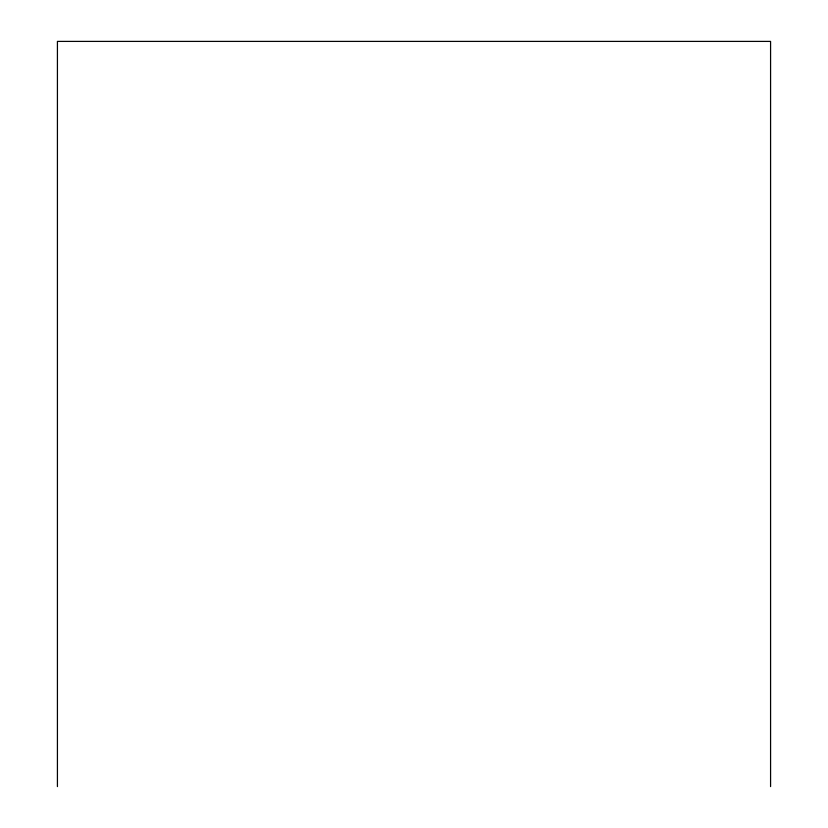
<?xml version="1.0" encoding="UTF-8"?>
<svg xmlns="http://www.w3.org/2000/svg" width="828" height="828" viewBox="0 0 828 828"><rect width="100%" height="100%" fill="white"/><g stroke="black" fill="none" stroke-linecap="round" stroke-linejoin="round"><path stroke-width="1.24" d="M770.578 786.6L770.578 41.4L57.422 41.4L57.422 786.6"/></g></svg>
